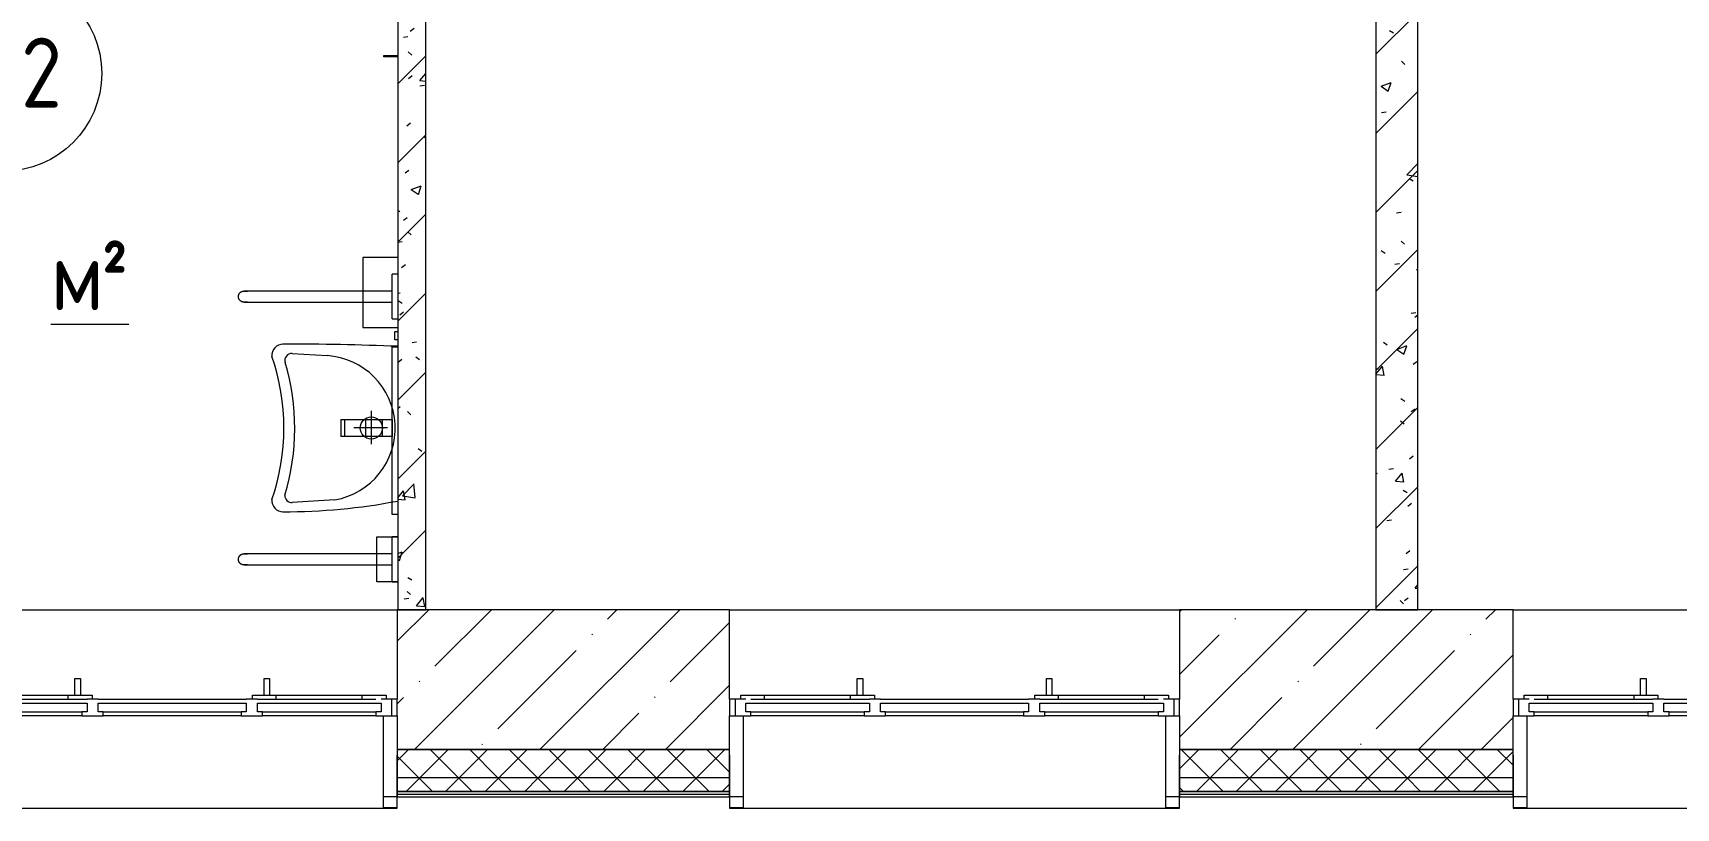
# Model space of a CAD drawing. Header units: millimetres. Extents: x -515342 to 330399, y -224905 to 507333.
# Drawn here: x -283306 to -277426, y 122859 to 125632 of the extents above; entities that cross this region are included whole.
import ezdxf

# ---------------------------------------------------------------- set-up
doc = ezdxf.new("R2010")
doc.units = ezdxf.units.MM
doc.layers.get('0').update_dxf_attribs({"lineweight": 0})
for name, color, linetype, lineweight in [('_ Окна', 7, 'Continuous', 0), ('Витраж', 7, 'Continuous', 0), ('Марки помещений', 7, 'Continuous', 0), ('Оборудование', 7, 'Continuous', 0), ('Окна', 7, 'Continuous', 0), ('Сантехника', 7, 'Continuous', 0), ('Стены внутренние', 7, 'Continuous', 0), ('Стены наружные', 7, 'Continuous', 0), ('Стены несущие', 7, 'Continuous', 0), ('Стены отделка', 7, 'Continuous', 0), ('Стены перегородки', 7, 'Continuous', 0), ('Стены штриховка', 7, 'Continuous', 0)]:
    doc.layers.add(name, color=color, linetype=linetype, lineweight=lineweight)
doc.styles.add('GOST Common_1', font='', dxfattribs={"width": 0.9, "height": 250})
doc.styles.add('GOST Common_2', font='', dxfattribs={"width": 0.9, "height": 250})
doc.styles.get('GOST Common_1').set_extended_font_data('GOST Common')
doc.styles.get('GOST Common_2').set_extended_font_data('GOST Common')
pattern_1 = [(45, (0, 0), (-70.71068, 70.71068), []), (135, (0, 0), (-70.71068, -70.71068), [])]
pattern_2 = [(45, (-374025.76, 123368.6), (-141.42136, 141.42136), [])]
pattern_3 = [(50, (-374025.76, 123368.6), (364.3679, -31.8783), [38.1, -419.1]), (355, (-374025.76, 123368.6), (-70.4859, 382.1133), [30.48, -335.28]), (100.451, (-373995.4, 123365.95), (293.885, 350.2334), [32.38, -356.18]), (46.184, (-374025.76, 123470.2), (542.1585, -84.0858), [57.15, -628.65]), (96.636, (-373980.6, 123463.2), (474.805, 494.8554), [48.57, -534.27]), (351.184, (-374025.76, 123470.2), (474.8102, 494.85), [45.72, -502.92]), (21, (-373974.96, 123444.8), (303.2285, -204.5305), [38.1, -419.1]), (326, (-373974.96, 123444.8), (123.6039, 368.376), [30.48, -335.28]), (71.451, (-373949.7, 123427.76), (426.8341, 163.8427), [32.38, -356.18]), (37.5, (-374025.76, 123368.6), (6.17665, 169.11015), [16.764, -314.452, 16.764, -323.596, -336.55]), (37.5, (-374025.76, 123368.6), (6.17665, 169.11015), [-671.576, 16.764, -319.786]), (7.5, (-374025.76, 123368.6), (133.63888, 200.3615), [16.764, -177.292, 16.764, -306.832, -128.27]), (7.5, (-374025.76, 123368.6), (133.63888, 200.3615), [-517.652, 16.764, -111.506]), (327.5, (-374139.04, 123368.6), (271.18182, -11.45836), [16.764, -110.236, 16.764, -379.476, -525.78]), (327.5, (-374139.04, 123368.6), (271.18182, -11.45836), [-523.24, 16.764, -509.016]), (317.5, (-374189.84, 123368.6), (296.2585, 50.85285), [16.764, -148.336, 16.764, -246.38, -373.38]), (317.5, (-374189.84, 123368.6), (296.2585, 50.85285), [-428.244, 16.764, -356.616])]

# ---------------------------------------------------------------- blocks, each defined once
blk = doc.blocks.new('Окно_ПВХ_3Створки_1Фрамуга-верх - АР_Окно_ОП_1820_h_х1570_3ст2фр-в-9695280-О_АР_П_2__3_400_План 2 этажа')
at = {"layer": '_ Окна'}
for p, q in [((-729, 130), (-805, 130)), ((-805, 130), (-805, 70)), ((-785, 70), (-785, 130)), ((-729, 116), (-729, 130)), ((-247, 130), (-323, 130)), ((-323, 130), (-323, 116)), ((-247, 116), (-247, 130)), ((323, 130), (247, 130)), ((247, 130), (247, 116)), ((323, 116), (323, 130)), ((729, 130), (729, 116)), ((805, 130), (729, 130)), ((785, 70), (785, 130)), ((805, 70), (805, 130)), ((-805, 70), (-747, 70)), ((-765, 56), (-765, 70)), ((-747, 84), (-747, 116)), ((-747, 116), (-729, 116)), ((-305, 84), (-747, 84)), ((-323, 116), (-729, 116)), ((-680, 70), (-680, 56)), ((-372, 70), (-372, 56)), ((-323, 116), (-305, 116)), ((-305, 116), (-305, 84)), ((-305, 70), (-265, 70)), ((-287, 70), (-287, 56)), ((-265, 84), (-265, 116)), ((-265, 116), (-247, 116)), ((265, 84), (-265, 84)), ((247, 116), (-247, 116)), ((247, 116), (265, 116)), ((265, 116), (265, 84)), ((265, 70), (305, 70)), ((287, 56), (287, 70)), ((305, 84), (305, 116)), ((305, 116), (323, 116)), ((747, 84), (305, 84)), ((729, 116), (323, 116)), ((372, 70), (372, 56)), ((680, 70), (680, 56)), ((729, 116), (747, 116)), ((747, 116), (747, 84)), ((747, 70), (805, 70)), ((765, 70), (765, 56)), ((-680, 56), (-765, 56)), ((-287, 56), (-372, 56)), ((372, 56), (287, 56)), ((765, 56), (680, 56))]:
    blk.add_line(p, q, dxfattribs=at)
at = {"layer": 'Окна'}
for p, q in [((-729, 130), (-323, 130)), ((-247, 130), (247, 130)), ((323, 130), (729, 130)), ((-305, 70), (-729, 70)), ((265, 70), (-265, 70)), ((729, 70), (305, 70)), ((-372, 56), (-680, 56)), ((-348.5, -4), (-348.5, 56)), ((-328.5, 56), (-328.5, -4)), ((328.5, -4), (328.5, 56)), ((348.5, 56), (348.5, -4)), ((680, 56), (372, 56)), ((-328.5, -4), (-348.5, -4)), ((348.5, -4), (328.5, -4))]:
    blk.add_line(p, q, dxfattribs=at)
blk = doc.blocks.new('Прямоугольный импост - АР_Откос_Металлический_50х330 Белый Левый-V18-О_АР_П_2__3_400_План 2 этажа')
at = {"layer": 'Витраж'}
blk.add_line((38540.1, 2265), (40050.1, 2265), dxfattribs=at)
blk = doc.blocks.new('Прямоугольный импост - АР_Откос_Металлический_50х330 Белый Правый-V19-О_АР_П_2__3_400_План 2 этажа')
at = {"layer": 'Витраж', "lineweight": 18}
for p, q in [((-50, -40), (-50, 290)), ((-49, 290), (-49, -39)), ((-1, -39), (-1, 150)), ((-1, 150), (0, 150)), ((0, 150), (0, -40)), ((0, -40), (-50, -40)), ((-49, -39), (-1, -39))]:
    blk.add_line(p, q, dxfattribs=at)
blk = doc.blocks.new('Прямоугольный импост - АР_Откос_Металлический_50х330 Коричневый Левый-9899770-О_АР_П_2__3_400_План 2 этажа')
at = {"layer": 'Витраж'}
blk.add_line((4075.6, -515), (5585.6, -515), dxfattribs=at)
blk = doc.blocks.new('Прямоугольный импост - АР_Откос_Металлический_50х330 Коричневый Правый-V21-О_АР_П_2__3_400_План 2 этажа')
at = {"layer": 'Витраж', "lineweight": 18}
for p, q in [((-50, -40), (-50, 290)), ((-49, 290), (-49, -39)), ((-1, -39), (-1, 150)), ((-1, 150), (0, 150)), ((0, 150), (0, -40)), ((0, -40), (-50, -40)), ((-49, -39), (-1, -39))]:
    blk.add_line(p, q, dxfattribs=at)
blk = doc.blocks.new('Прямоугольный импост - АР_Откос_Металлический_50х330 Коричневый Левый-V22-О_АР_П_2__3_400_План 2 этажа')
at = {"layer": 'Витраж', "lineweight": 18}
for p, q in [((-50, 290), (-50, -40)), ((-49, -39), (-49, 290)), ((0, 150), (-1, 150)), ((-1, 150), (-1, -39)), ((0, -40), (0, 150)), ((-50, -40), (0, -40)), ((-1, -39), (-49, -39))]:
    blk.add_line(p, q, dxfattribs=at)
blk = doc.blocks.new('Прямоугольный импост - АР_Откос_Металлический_50х330 Белый Левый-V20-О_АР_П_2__3_400_План 2 этажа')
at = {"layer": 'Витраж', "lineweight": 18}
for p, q in [((-50, 290), (-50, -40)), ((-49, -39), (-49, 290)), ((0, 150), (-1, 150)), ((-1, 150), (-1, -39)), ((0, -40), (0, 150)), ((-50, -40), (0, -40)), ((-1, -39), (-49, -39))]:
    blk.add_line(p, q, dxfattribs=at)
blk = doc.blocks.new('СД_Люблино_Фасады_rvt-1-О_АР_П_2__3_400_План 2 этажа')
at = {"layer": 'Стены внутренние'}
h = blk.add_hatch(dxfattribs=at)
h.set_pattern_fill('FP_1', color=256, style=0, pattern_type=2)
h.set_pattern_definition([(45, (0, 0), (-224.5064, 224.5064), []), (45, (224.5, 0), (-224.5064, 224.5064), [396.875, -79.375, 3.353, -76.022])])
h.paths.add_polyline_path([(101935, -300), (101935, 200), (97625.8, 200), (97625.8, -300), (100030.2, -300)])
h.paths.add_polyline_path([(96015.8, -300), (96015.8, 200), (94822.5, 200), (94822.5, -300), (95668.1, -300)])
h.paths.add_polyline_path([(93212.5, -300), (93212.5, 200), (92023.2, 200), (92023.2, -300), (93050.8, -300)])
h.paths.add_polyline_path([(90413.2, -300), (90413.2, 200), (88050, 200), (88050, -300), (89916.1, -300)])
h.paths.add_polyline_path([(86440, -300), (86440, 200), (85825, 200), (85825, -300), (86071.4, -300)])
at = {"layer": 'Стены наружные'}
h = blk.add_hatch(dxfattribs=at)
h.set_pattern_fill('FP_4', color=256, style=0, pattern_type=2)
h.set_pattern_definition(pattern_1)
h.paths.add_polyline_path([(101935, -400), (101935, -300), (97625.8, -300), (97625.8, -400), (100030.2, -400)])
h.paths.add_polyline_path([(96015.8, -400), (96015.8, -300), (94822.5, -300), (94822.5, -400), (95668.1, -400)])
h.paths.add_polyline_path([(93050.8, -400), (93212.5, -400), (93212.5, -300), (92023.2, -300), (92023.2, -400), (92178.4, -400)])
h.paths.add_polyline_path([(90413.2, -400), (90413.2, -300), (88050, -300), (88050, -400), (89561.1, -400)])
h.paths.add_polyline_path([(86071.4, -400), (86440, -400), (86440, -300), (85225, -300), (85225, -400)])
h = blk.add_hatch(dxfattribs=at)
h.set_pattern_fill('FP_4', color=256, style=0, pattern_type=2)
h.set_pattern_definition(pattern_1)
h.paths.add_polyline_path([(101935, -450), (102035, -450), (102035, -400), (97625.8, -400), (97625.8, -450), (100030.2, -450)])
h.paths.add_polyline_path([(96015.8, -450), (96015.8, -400), (94822.5, -400), (94822.5, -450), (95668.1, -450)])
h.paths.add_polyline_path([(93212.5, -450), (93212.5, -400), (92023.2, -400), (92023.2, -450), (93050.8, -450)])
h.paths.add_polyline_path([(90413.2, -450), (90413.2, -400), (88050, -400), (88050, -450), (89561.1, -450)])
h.paths.add_polyline_path([(86440, -450), (86440, -400), (85175, -400), (85175, -450), (86071.4, -450)])
at = {"layer": 'Стены внутренние'}
for p, q in [((90413.2, 200), (92023.2, 200)), ((93212.5, 200), (94822.5, 200)), ((96015.8, 200), (97625.8, 200)), ((92022.4, -470), (91974.1, -470)), ((93261.7, -470), (93213.3, -470)), ((94821.7, -470), (94773.4, -470)), ((96064.9, -470), (96016.5, -470))]:
    blk.add_line(p, q, dxfattribs=at)
at = {"layer": 'Стены несущие'}
for p, q in [((93212.5, 200), (92023.2, 200)), ((92023.2, 200), (92023.2, -120)), ((93212.5, -120), (93212.5, 200)), ((96015.8, 200), (94822.5, 200)), ((94822.5, 200), (94822.5, -120)), ((96015.8, -120), (96015.8, 200)), ((92023.2, -180), (92023.2, -300)), ((93212.5, -300), (93212.5, -180)), ((94822.5, -180), (94822.5, -300)), ((96015.8, -300), (96015.8, -180)), ((92023.2, -300), (93212.5, -300)), ((93212.5, -300), (92023.2, -300)), ((94822.5, -300), (96015.8, -300)), ((96015.8, -300), (94822.5, -300))]:
    blk.add_line(p, q, dxfattribs=at)
at = {"layer": 'Стены отделка', "lineweight": 9}
for p, q in [((92023.2, -300), (92023.2, -400)), ((93212.5, -400), (93212.5, -300)), ((94822.5, -300), (94822.5, -400)), ((96015.8, -400), (96015.8, -300)), ((92023.2, -400), (92023.2, -450)), ((93212.5, -450), (93212.5, -400)), ((94822.5, -400), (94822.5, -450)), ((96015.8, -450), (96015.8, -400)), ((92023.2, -450), (92023.2, -460)), ((92023.2, -460), (92023.2, -470)), ((92023.2, -470), (93212.5, -470)), ((93212.5, -460), (93212.5, -450)), ((93212.5, -470), (93212.5, -460)), ((94822.5, -450), (94822.5, -460)), ((94822.5, -460), (94822.5, -470)), ((94822.5, -470), (96015.8, -470)), ((96015.8, -460), (96015.8, -450)), ((96015.8, -470), (96015.8, -460))]:
    blk.add_line(p, q, dxfattribs=at)
at = {"layer": 'Стены штриховка'}
for p, q in [((92023.2, -400), (93212.5, -400)), ((94822.5, -400), (96015.8, -400)), ((92023.2, -450), (93212.5, -450)), ((93212.5, -450), (92023.2, -450)), ((92023.2, -460), (93212.5, -460)), ((94822.5, -450), (96015.8, -450)), ((96015.8, -450), (94822.5, -450)), ((94822.5, -460), (96015.8, -460))]:
    blk.add_line(p, q, dxfattribs=at)
at = {"layer": 'Витраж', "lineweight": 9}
for name, p in [('Прямоугольный импост - АР_Откос_Металлический_50х330 Белый Левый-V20-О_АР_П_2__3_400_План 2 этажа', (92023.2, -470)), ('Прямоугольный импост - АР_Откос_Металлический_50х330 Коричневый Левый-V22-О_АР_П_2__3_400_План 2 этажа', (94822.5, -470)), ('Прямоугольный импост - АР_Откос_Металлический_50х330 Белый Левый-V18-О_АР_П_2__3_400_План 2 этажа', (51923.1, -2775)), ('Прямоугольный импост - АР_Откос_Металлический_50х330 Коричневый Левый-9899770-О_АР_П_2__3_400_План 2 этажа', (89186.9, 5)), ('Прямоугольный импост - АР_Откос_Металлический_50х330 Белый Левый-V18-О_АР_П_2__3_400_План 2 этажа', (57525.6, -2775))]:
    blk.add_blockref(name, p, dxfattribs=at)
at = {"layer": 'Витраж', "lineweight": 9, "extrusion": (0, 0, -1)}
for name, p in [('Прямоугольный импост - АР_Откос_Металлический_50х330 Коричневый Правый-V21-О_АР_П_2__3_400_План 2 этажа', (-93212.5, -470)), ('Прямоугольный импост - АР_Откос_Металлический_50х330 Белый Правый-V19-О_АР_П_2__3_400_План 2 этажа', (-96015.8, -470))]:
    blk.add_blockref(name, p, dxfattribs=at)
at = {"layer": 'Окна', "lineweight": 9, "rotation": 180}
for p in [(91218.2, -50), (94017.5, -50), (96820.8, -50)]:
    blk.add_blockref('Окно_ПВХ_3Створки_1Фрамуга-верх - АР_Окно_ОП_1820_h_х1570_3ст2фр-в-9695280-О_АР_П_2__3_400_План 2 этажа', p, dxfattribs=at)
blk = doc.blocks.new('Раковина для МГН 600х450 - Раковина для МГН 600х450-V35-О_АР_П_2__3_400_План 2 этажа')
at = {"layer": 'Сантехника'}
for p, q in [((-30, -56.2), (-30, -20)), ((-30, -20), (30, -20)), ((-30, -116.2), (-30, -56.2)), ((-30, -56.2), (30, -56.2)), ((0, -37.3), (0, -157.3)), ((30, -20), (30, -56.2)), ((30, -56.2), (30, -116.2)), ((-61.5, -95), (58.5, -95)), ((-30, -191.2), (-30, -116.2)), ((-30, -116.2), (30, -116.2)), ((30, -116.2), (30, -191.2)), ((-30, -203.7), (-30, -191.2)), ((-30, -191.2), (30, -191.2)), ((-30, -203.7), (30, -203.7)), ((30, -191.2), (30, -203.7)), ((257, -225.9), (266.6, -377.9)), ((-266.6, -377.9), (-258.8, -253.2))]:
    blk.add_line(p, q, dxfattribs=at)
blk.add_circle((0, -95), 40, dxfattribs=at)
for centre, radius, start, end in [((10581.6, -411), 10881.6, 177.83789, 180), ((0.7, -269.5), 260, 9.66557, 176.40594), ((-1895.6, -411), 2195.6, 0, 10.77638), ((-260, -411), 40, 180, 275.36592), ((-241.6, -379.4), 25, 176.40594, 286.68517), ((0, -1190.1), 782.4, 70.88208, 109.11792), ((1.4, -1190.1), 821.3, 73.06626, 106.68517), ((241.6, -379.4), 25, 267.58784, 3.59406), ((260, -411), 40, 264.63408, 360)]:
    blk.add_arc(centre, radius, start, end, dxfattribs=at)
blk = doc.blocks.new('Опорный поручень - Опорный поручень для раковины-V38-О_АР_П_2__3_400_План 2 этажа')
at = {"layer": 'Оборудование'}
for p, q in [((92005, 300), (92005, 460)), ((92025, 460), (92005, 460)), ((92005, 400), (91565, 400)), ((91565, 360), (92005, 360)), ((92005, 300), (92025, 300))]:
    blk.add_line(p, q, dxfattribs=at)
at = {"layer": 'Оборудование', "flags": 128}
for points in [[(91455, 380), (91455, 380.8), (91455.1, 381.6), (91455.1, 382.4), (91455.3, 383.2), (91455.4, 384), (91455.6, 384.8), (91455.8, 385.5), (91456, 386.3), (91456.3, 387), (91456.6, 387.8), (91456.9, 388.5), (91457.3, 389.2), (91457.6, 389.9), (91458.1, 390.6), (91458.5, 391.3), (91459, 391.9), (91459.4, 392.6), (91460, 393.2), (91460.5, 393.8), (91461.1, 394.3), (91461.7, 394.9), (91462.3, 395.4), (91462.9, 395.9), (91463.5, 396.4), (91464.2, 396.8), (91464.9, 397.2), (91465.6, 397.6), (91466.3, 398), (91467, 398.3), (91467.8, 398.6), (91468.5, 398.9), (91469.3, 399.2), (91470, 399.4), (91470.8, 399.6), (91471.6, 399.7), (91472.4, 399.8), (91473.2, 399.9), (91474, 400), (91474.8, 400), (91475, 400)], [(91475, 360), (91474.2, 360), (91473.4, 360.1), (91472.6, 360.1), (91471.8, 360.3), (91471, 360.4), (91470.2, 360.6), (91469.5, 360.8), (91468.7, 361), (91468, 361.3), (91467.2, 361.6), (91466.5, 361.9), (91465.8, 362.3), (91465.1, 362.6), (91464.4, 363.1), (91463.7, 363.5), (91463.1, 364), (91462.4, 364.4), (91461.8, 365), (91461.2, 365.5), (91460.7, 366.1), (91460.1, 366.7), (91459.6, 367.3), (91459.1, 367.9), (91458.6, 368.5), (91458.2, 369.2), (91457.8, 369.9), (91457.4, 370.6), (91457, 371.3), (91456.7, 372), (91456.4, 372.8), (91456.1, 373.5), (91455.8, 374.3), (91455.6, 375), (91455.4, 375.8), (91455.3, 376.6), (91455.2, 377.4), (91455.1, 378.2), (91455, 379), (91455, 379.8), (91455, 380)], [(91565, 400), (91561.4, 400), (91557.8, 400), (91554.2, 400), (91550.7, 400), (91547.1, 400), (91543.6, 400), (91540.1, 400), (91536.7, 400), (91533.3, 400), (91530, 400), (91526.7, 400), (91523.4, 400), (91520.3, 400), (91517.2, 400), (91514.2, 400), (91511.3, 400), (91508.4, 400), (91505.7, 400), (91503, 400), (91500.4, 400), (91498, 400), (91495.6, 400), (91493.4, 400), (91491.3, 400), (91489.3, 400), (91487.4, 400), (91485.6, 400), (91484, 400), (91482.5, 400), (91481.1, 400), (91479.9, 400), (91478.8, 400), (91477.8, 400), (91477, 400), (91476.3, 400), (91475.8, 400), (91475.4, 400), (91475.1, 400), (91475, 400), (91475, 400)], [(91475, 400), (91475.1, 400), (91475.3, 400), (91475.6, 400), (91476.1, 400), (91476.8, 400), (91477.6, 400), (91478.5, 400), (91479.6, 400), (91480.8, 400), (91482.1, 400), (91483.6, 400), (91485.2, 400), (91486.9, 400)], [(91487.4, 360), (91485.6, 360), (91484, 360), (91482.5, 360), (91481.1, 360), (91479.9, 360), (91478.8, 360), (91477.8, 360), (91477, 360), (91476.3, 360), (91475.8, 360), (91475.4, 360), (91475.1, 360), (91475, 360), (91475, 360)], [(91475, 360), (91475.1, 360), (91475.3, 360), (91475.6, 360), (91476.1, 360), (91476.8, 360), (91477.6, 360), (91478.5, 360), (91479.6, 360), (91480.8, 360), (91482.1, 360), (91483.6, 360), (91485.2, 360), (91486.9, 360), (91488.7, 360), (91490.7, 360), (91492.8, 360), (91495, 360), (91497.3, 360), (91499.8, 360), (91502.3, 360), (91504.9, 360), (91507.7, 360), (91510.5, 360), (91513.4, 360), (91516.4, 360), (91519.4, 360), (91522.6, 360), (91525.8, 360), (91529.1, 360), (91532.4, 360), (91535.8, 360), (91539.2, 360), (91542.7, 360), (91546.2, 360), (91549.7, 360), (91553.3, 360), (91556.8, 360), (91560.4, 360), (91564, 360), (91565, 360)]]:
    blk.add_lwpolyline(points, dxfattribs=at)
blk = doc.blocks.new('2D_МГН_Санузел_Аксессуары - АР_Сантехнические приборы_Бесконтактная сушилка для рук-10688766-О_АР_П_2__3_400_План 2 этажа')
at = {"layer": 'Сантехника'}
for p, q in [((-234.1, 175), (-234.1, 50)), ((15.9, 175), (-234.1, 175)), ((15.9, 50), (15.9, 175))]:
    blk.add_line(p, q, dxfattribs=at)
blk = doc.blocks.new('2D_МГН_Санузел_Аксессуары - АР_Сантехнические приборы_Бесконтактный сенсорный дозатор для мыла-10688754-О_АР_П_2__3_400_План 2 этажа')
at = {"layer": 'Сантехника'}
for p, q in [((-189.1, 50), (-189.1, 125)), ((-189.1, 125), (-29.1, 125)), ((-29.1, 125), (-29.1, 50))]:
    blk.add_line(p, q, dxfattribs=at)
blk = doc.blocks.new('2D_МГН_Санузел_Аксессуары - АР_Сантехнические приборы_Зеркало поворотное-10688752-О_АР_П_2__3_400_План 2 этажа')
at = {"layer": 'Сантехника'}
for p, q in [((-409.1, 50), (-409.1, 70)), ((-409.1, 70), (190.9, 70)), ((190.9, 70), (190.9, 50))]:
    blk.add_line(p, q, dxfattribs=at)
blk = doc.blocks.new('2D_МГН_Санузел_Аксессуары - АР_Сантехнические приборы_Комплект 2-10688748-О_АР_П_2__3_400_План 2 этажа')
at = {"layer": 'Сантехника'}
for p, q in [((-124.1, 50), (-124.1, 60)), ((-124.1, 60), (-94.1, 60)), ((-94.1, 60), (-94.1, 50))]:
    blk.add_line(p, q, dxfattribs=at)
blk = doc.blocks.new('2D_МГН_Санузел_Аксессуары - АР_Сантехнические приборы_Универсальный травмобезопасный держатель _крючок для костылей_-10688767-О_АР_П_2__3_400_План 2 этажа')
at = {"layer": 'Сантехника'}
for p, q in [((-111.6, 50), (-111.6, 100)), ((-111.6, 100), (-106.6, 100)), ((-106.6, 100), (-106.6, 50))]:
    blk.add_line(p, q, dxfattribs=at)
blk = doc.blocks.new('ASVP_Марка_Помещение_ДваЗначения - Номер Площадь-685795-О_АР_П_2__3_400_План 2 этажа')
at = {"layer": 'Марки помещений'}
blk.add_circle((0, 0), 3.5, dxfattribs=at)

msp = doc.modelspace()

# ---------------------------------------------------------------- hatches: boundary and pattern name
at = {"layer": 'Стены внутренние'}
h = msp.add_hatch(dxfattribs=at)
h.set_pattern_fill('FP_2', color=256, style=0, pattern_type=2)
h.set_pattern_definition(pattern_2)
h.paths.add_polyline_path([(-278500.759, 123568.6058), (-278350.759, 123568.6058), (-278350.759, 127723.6058), (-278500.759, 127723.6058), (-278500.759, 125000.6836)])
h.paths.add_polyline_path([(-278350.759, 128723.6058), (-278350.759, 129573.6058), (-278500.759, 129573.6058), (-278500.759, 128723.6058)])
h = msp.add_hatch(dxfattribs=at)
h.set_pattern_fill('FP_3', color=256, style=0, pattern_type=2)
h.set_pattern_definition(pattern_3)
h.paths.add_polyline_path([(-278500.759, 123568.6058), (-278350.759, 123568.6058), (-278350.759, 127723.6058), (-278500.759, 127723.6058), (-278500.759, 125000.6836)])
h.paths.add_polyline_path([(-278350.759, 128723.6058), (-278350.759, 129573.6058), (-278500.759, 129573.6058), (-278500.759, 128723.6058)])
h = msp.add_hatch(dxfattribs=at)
h.set_pattern_fill('FP_2', color=256, style=0, pattern_type=2)
h.set_pattern_definition(pattern_2)
h.paths.add_polyline_path([(-281900.759, 123568.6058), (-281900.759, 126673.6058), (-282000.759, 126673.6058), (-282000.759, 123568.6058)])
h.paths.add_polyline_path([(-282000.759, 126773.6058), (-282000.259, 126773.6058), (-282000.759, 126948.6058)])
h = msp.add_hatch(dxfattribs=at)
h.set_pattern_fill('FP_3', color=256, style=0, pattern_type=2)
h.set_pattern_definition(pattern_3)
h.paths.add_polyline_path([(-281900.759, 123568.6058), (-281900.759, 126673.6058), (-282000.759, 126673.6058), (-282000.759, 123568.6058)])
h.paths.add_polyline_path([(-282000.759, 126773.6058), (-282000.259, 126773.6058), (-282000.759, 126948.6058)])

# ---------------------------------------------------------------- linework, layer by layer
at = {"layer": 'Стены перегородки'}
for p, q in [((-278500.759, 127723.6058), (-278500.759, 123568.6058)), ((-282000.759, 126673.6058), (-282000.759, 123568.6058)), ((-281900.759, 123568.6058), (-281900.759, 126673.6058)), ((-278350.759, 123568.6058), (-278350.759, 126343.6058)), ((-282000.759, 123568.6058), (-281900.759, 123568.6058)), ((-278500.759, 123568.6058), (-278350.759, 123568.6058))]:
    msp.add_line(p, q, dxfattribs=at)

# ---------------------------------------------------------------- block references
msp.add_blockref('СД_Люблино_Фасады_rvt-1-О_АР_П_2__3_400_План 2 этажа', (-374025.759, 123368.6058))
at = {"layer": 'Марки помещений', "xscale": 99.99999999999993, "yscale": 99.99999999999993, "zscale": 99.99999999999993}
msp.add_blockref('ASVP_Марка_Помещение_ДваЗначения - Номер Площадь-685795-О_АР_П_2__3_400_План 2 этажа', (-283409.9887, 125487.0583), dxfattribs=at)
at = {"layer": 'Оборудование'}
for p in [(-374025.759, 124308.6058), (-374025.759, 123368.6058)]:
    msp.add_blockref('Опорный поручень - Опорный поручень для раковины-V38-О_АР_П_2__3_400_План 2 этажа', p, dxfattribs=at)
at = {"layer": 'Сантехника'}
for name, p, rotation in [('2D_МГН_Санузел_Аксессуары - АР_Сантехнические приборы_Универсальный травмобезопасный держатель _крючок для костылей_-10688767-О_АР_П_2__3_400_План 2 этажа', (-281950.759, 125657.6804), 89.99999999999991), ('2D_МГН_Санузел_Аксессуары - АР_Сантехнические приборы_Бесконтактная сушилка для рук-10688766-О_АР_П_2__3_400_План 2 этажа', (-281950.759, 124812.6804), 89.99999999999991), ('2D_МГН_Санузел_Аксессуары - АР_Сантехнические приборы_Комплект 2-10688748-О_АР_П_2__3_400_План 2 этажа', (-281950.759, 124657.6804), 89.99999999999991), ('Раковина для МГН 600х450 - Раковина для МГН 600х450-V35-О_АР_П_2__3_400_План 2 этажа', (-282000.259, 124218.6058), 269.9999999999995), ('2D_МГН_Санузел_Аксессуары - АР_Сантехнические приборы_Зеркало поворотное-10688752-О_АР_П_2__3_400_План 2 этажа', (-281950.759, 124317.6804), 89.99999999999991), ('2D_МГН_Санузел_Аксессуары - АР_Сантехнические приборы_Бесконтактный сенсорный дозатор для мыла-10688754-О_АР_П_2__3_400_План 2 этажа', (-281950.759, 123857.6804), 89.99999999999991)]:
    msp.add_blockref(name, p, dxfattribs=dict(at, rotation=rotation))

# ---------------------------------------------------------------- texts
at = {"layer": 'Марки помещений', "char_height": 250, "attachment_point": 1}
for s, insert, width, style in [('232', (-283646.2459, 125614.7834), 584.430187, 'GOST Common_1'), ('\\L\\fGOST Common|b0|i0|c238|p34|;\\W.9;\\L²', (-283063.304, 124890.2529), 165.949312, 'GOST Common_2'), ('\\L\\fGOST Common|b0|i0|c204|p34|;\\W.9;\\Lм', (-283241.8978, 124890.2529), 216.455625, 'GOST Common_1')]:
    msp.add_mtext(s, dxfattribs=dict(at, insert=insert, width=width, style=style))

doc.saveas('drawing.dxf')
